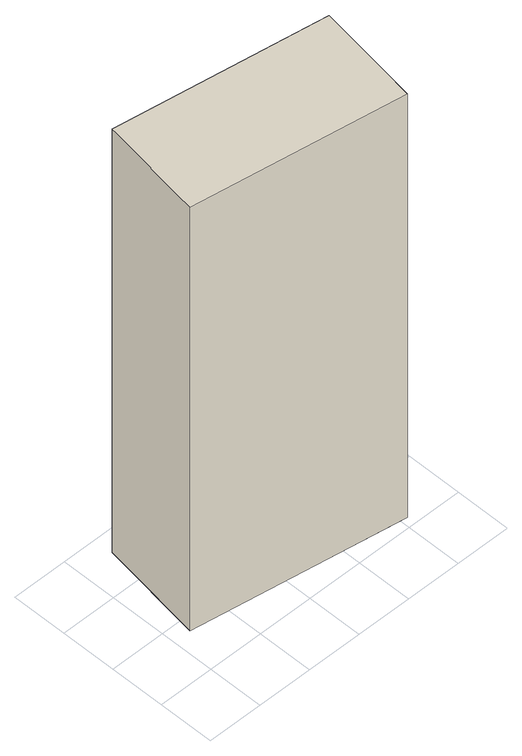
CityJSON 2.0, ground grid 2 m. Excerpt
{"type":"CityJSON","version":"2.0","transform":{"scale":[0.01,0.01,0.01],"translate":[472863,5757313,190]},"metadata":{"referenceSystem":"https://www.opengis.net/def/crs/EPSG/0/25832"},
"CityObjects":{
"building1":{"type":"Building","attributes":{"Gemeindeschluessel":"05711000","BezugspunktDach":"2100","function":"31001_2513","measuredHeight":17.7},"address":[{"country":"Germany","locality":"Bielefeld","thoroughfareNumber":"339","thoroughfareName":"Senner Hellweg"}],"geometry":[{"type":"Solid","lod":"1","boundaries":[[[[0,1,2,3]],[[4,5,6,7]],[[4,7,3,2]],[[5,4,2,1]],[[6,5,1,0]],[[7,6,0,3]]]]}]}
},
"vertices":[
[124,531,1864],[65,152,1864],[826,33,1864],[885,413,1864],[826,33,94],[65,152,94],[124,531,94],[885,413,94]
]}
